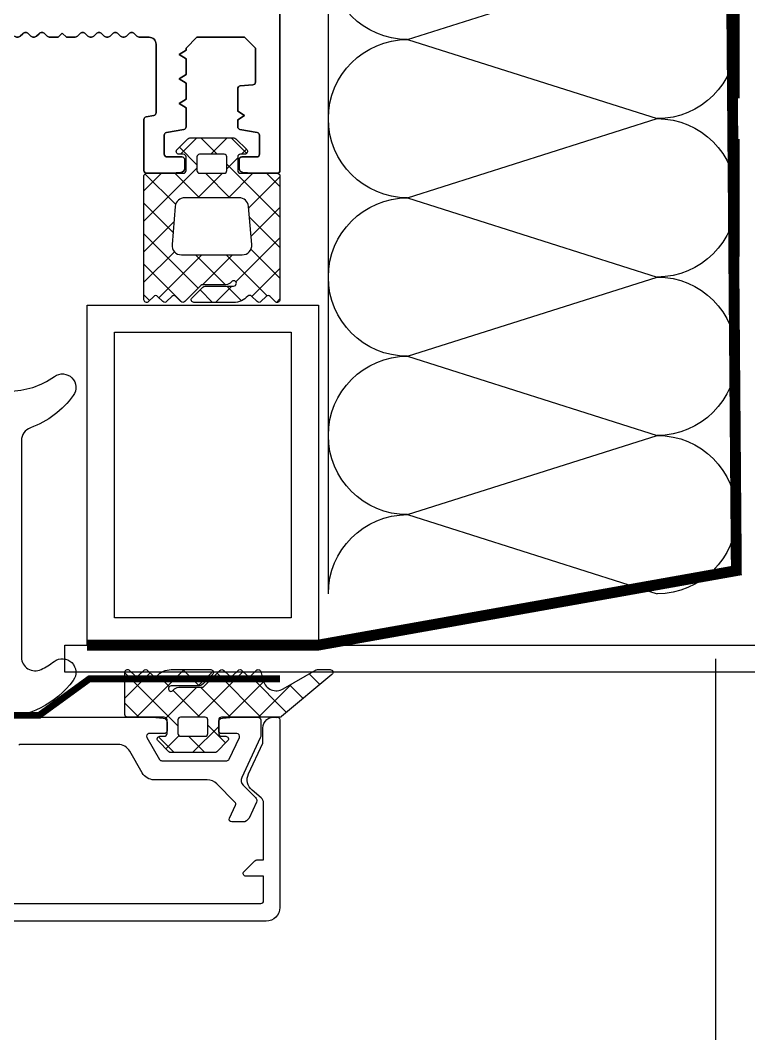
# Model space of a CAD drawing. Header units: inches. Extents: x 21 to 38546, y 13 to 15001.
# Drawn here: x 3891.73 to 3897.09, y 960.76 to 968.21 of the extents above; entities that cross this region are included whole.
import ezdxf

# ---------------------------------------------------------------- set-up
doc = ezdxf.new("R2010")
doc.units = ezdxf.units.IN
doc.header["$MEASUREMENT"] = 0
doc.set_wipeout_variables(frame=1)
doc.linetypes.add('HIDDEN', pattern=[9.525, 6.35, -3.175])
for name, color, linetype, lineweight in [('Z_MİM_-KM-GLAZ', 8, 'Continuous', 25), ('Z_MİM_-KM-IRON-09', 8, 'Continuous', 25), ('Z_MİM_-KM-PAINT', 8, 'Continuous', 25), ('Z_MİM_-KM-PATTERN-00', 8, 'Continuous', 25), ('Z_MİM_-KM-PAVEMENT', 8, 'Continuous', 25), ('Z_MİM_-KM-STRS', 8, 'Continuous', 25), ('Z_MİM_-KM-WALL-PLASTER', 8, 'Continuous', 25), ('Z_MİM_00', 8, 'Continuous', 25), ('Z_MİM_78-köpük', 8, 'Continuous', 25), ('Z_MİM_ALUMINIUM', 8, 'Continuous', 25), ('Z_MİM_axis-su yalıtım', 8, 'HIDDEN', 25), ('Z_MİM_fitiller_k', 8, 'Continuous', 25), ('Z_MİM_MYM Taşyünü', 8, 'Continuous', 25), ('Z_MİM_MYM_alüminyum levha', 8, 'Continuous', 25), ('Z_MİM_MYM_MEMBRAN_', 8, 'HIDDEN', 25), ('Z_MİM_MYM_taşyünü', 8, 'Continuous', 25), ('Z_MİM_TR', 8, 'Continuous', 25)]:
    doc.layers.add(name, color=color, linetype=linetype, lineweight=lineweight)

# ---------------------------------------------------------------- blocks, each defined once
blk = doc.blocks.new('TRETUVAR')
at = {"layer": 'Z_MİM_-KM-PATTERN-00'}
h = blk.add_hatch(dxfattribs=at)
h.set_pattern_fill('AR-B816', color=256, scale=0.3, angle=90)
h.set_pattern_definition([(90, (21322.77, 490.03), (-60.96, 4e-15), []), (180, (21322.77, 490.03), (-60.96, -60.96), [60.96, -60.96])])
h.paths.add_polyline_path([(22632.7717, 2700.0323), (19252.7715, 2700.0323), (19252.7715, 2750.0322), (19097.7717, 2750.0323), (19097.7717, 2610.0323), (22542.7717, 2610.0323), (22542.7717, 2080.1297), (22697.7717, 2080.1297), (22697.7717, 1460.1297), (22542.7717, 1460.1297), (22542.7717, 980.0317), (21222.7713, 980.0317), (21222.7713, 590.0317), (20152.7722, 590.0317), (20152.7722, 980.0317), (19012.7715, 980.0317), (19012.7747, 1635.0312), (18722.7715, 1635.0312), (18722.7718, 2610.0323), (18807.7717, 2610.0323), (18807.7717, 2750.0323), (18632.7718, 2750.0323), (18632.7715, 1545.0312), (18922.7743, 1545.0312), (18922.7711, 890.0317), (19882.7722, 890.0317), (19882.7722, 665.0172), (20022.7506, 665.0334), (20022.7705, 490.0317), (21322.7713, 490.0317), (21322.7713, 890.0317), (22632.7717, 890.0317), (22632.7717, 1220.1297), (22797.7717, 1220.1297), (22797.7717, 2180.1297), (22632.7717, 2180.1297)])
h.paths.add_polyline_path([(19082.7717, 2750.0323), (18822.7717, 2750.0323), (18822.7717, 2610.0323), (19082.7717, 2610.0323)], flags=16)
at = {"layer": 'Z_MİM_-KM-PAVEMENT'}
blk.add_lwpolyline([(22542.7717, 1460.1297), (22542.7717, 980.0317), (21222.7713, 980.0317), (21222.7713, 590.0317), (20152.7722, 590.0317), (20152.7722, 980.0317), (19012.7715, 980.0317), (19012.7747, 1635.0312), (18722.7715, 1635.0312), (18722.7718, 2610.0323), (22542.7717, 2610.0323), (22542.7717, 2080.1297), (22697.7717, 2080.1297), (22697.7717, 1460.1297)], close=True, dxfattribs=at)
blk = doc.blocks.new('A$C70963ABB')
at = {"layer": 'Z_MİM_-KM-IRON-09'}
blk.add_lwpolyline([(0.3999, 20), (0.3999, 69.5), (5.3999, 69.5), (5.3999, 70), (-0.1001, 70), (-0.1001, 20), (0.3999, 20)], dxfattribs=at)
blk = doc.blocks.new('D09056')
at = {"layer": 'Z_MİM_78-köpük'}
blk.add_lwpolyline([(6, -9.143, -0.314914), (6.657, -8.204, 0.149332), (9.81, -5.822, 0.850698), (8.418, -4.422, -0.156616), (5.062, -5.5), (5, -5.5), (5, -5.509), (1.8, -5.509), (1.8, -1.16), (0.625, -0.219, 0.351086), (-0.625, -0.219), (-1.8, -1.16), (-1.8, -5.509), (-5, -5.509), (-5.062, -5.5, -0.156616), (-8.418, -4.422, 0.850698), (-9.81, -5.822, 0.149332), (-6.657, -8.204, -0.314914), (-6, -9.143), (-6, -25.073, -0.555494), (-7.442, -25.97, -0.047351), (-8.397, -25.381, 0.866334), (-9.803, -26.775, 0.237484), (-4.371, -29.509), (4.371, -29.509, 0.237484), (9.803, -26.775, 0.866334), (8.397, -25.381, -0.047351), (7.442, -25.97, -0.555494), (6, -25.073)], format="xyb", close=True, dxfattribs=at)
blk = doc.blocks.new('*U160')
at = {"layer": 'Z_MİM_MYM_taşyünü'}
for p, q in [((-140.748, 5.823), (-146.572, 24.177)), ((-140.748, 5.823), (-134.925, 24.177)), ((-129.101, 5.823), (-134.925, 24.177)), ((-129.101, 5.823), (-123.278, 24.177)), ((-117.454, 5.823), (-123.278, 24.177)), ((-117.454, 5.823), (-111.631, 24.177)), ((-105.807, 5.823), (-111.631, 24.177)), ((-105.807, 5.823), (-99.984, 24.177)), ((-146.572, 0), (-134.925, 0)), ((-134.925, 0), (-123.278, 0)), ((-123.278, 0), (-111.631, 0)), ((-111.631, 0), (-99.984, 0))]:
    blk.add_line(p, q, dxfattribs=at)
at = {"layer": 'Z_MİM_MYM_taşyünü', "const_width": 0.5}
for points in [[(-145.072, 30), (-136.425, 30)], [(-133.425, 30), (-124.778, 30)], [(-121.778, 30), (-113.131, 30)], [(-110.131, 30), (-101.484, 30)]]:
    blk.add_lwpolyline(points, dxfattribs=at)
at = {"layer": 'Z_MİM_MYM_taşyünü'}
for centre, start, end in [((-140.748, 24.177), 90, 180), ((-140.748, 24.177), 360, 90), ((-129.101, 24.177), 90, 180), ((-129.101, 24.177), 360, 90), ((-117.454, 24.177), 90, 180), ((-117.454, 24.177), 360, 90), ((-105.807, 24.177), 90, 180), ((-105.807, 24.177), 360, 90), ((-146.572, 5.823), 270, 0), ((-134.925, 5.823), 180, 270), ((-134.925, 5.823), 270, 0), ((-123.278, 5.823), 180, 270), ((-123.278, 5.823), 270, 0), ((-111.631, 5.823), 180, 270), ((-111.631, 5.823), 270, 0), ((-99.984, 5.823), 180, 270)]:
    blk.add_arc(centre, 5.823, start, end, dxfattribs=at)
blk = doc.blocks.new('-KM-AL1 150_900')
at = {"layer": 'Z_MİM_ALUMINIUM'}
for points in [[(141.4704, -35.82), (146.1904, -35.82, 0.414214), (146.2104, -35.8), (146.2104, -35.62), (146.0804, -35.62, -0.668179), (146.0663, -35.5859), (146.1463, -35.5059, -0.198912), (146.1604, -35.5), (146.2104, -35.5), (146.2104, -35.0805, 0.221695), (146.1925, -35.0422), (146.1261, -34.9865, -0.339454), (146.0998, -34.8676), (146.2054, -34.6411), (146.2054, -34.53, -0.47748), (146.3022, -34.4518, -0.544797), (146.3304, -34.47), (146.3304, -35.85, -0.414214), (146.2304, -35.95), (141.4304, -35.95, -0.414214)], [(144.0504, -34.4503), (145.3904, -34.4503, -0.02182), (145.3922, -34.4504), (145.473, -34.4574, -0.388879), (145.5004, -34.4873), (145.5004, -34.5503, -0.414214), (145.4804, -34.5703), (145.3704, -34.5703, 0.57735), (145.3531, -34.6003), (145.4455, -34.7603, 0.267949), (145.4628, -34.7703), (145.9398, -34.7703, 0.291473), (145.9579, -34.7587), (146.0325, -34.5987, 0.548619), (146.0144, -34.5703), (145.9004, -34.5703, -0.414214), (145.8804, -34.5503), (145.8804, -34.4873, -0.388879), (145.9078, -34.4574), (145.9887, -34.4504, -0.02182), (145.9904, -34.4503), (146.1704, -34.4503, -0.414214), (146.1904, -34.4703), (146.1904, -34.5803, -0.109518), (146.1857, -34.6014), (146.0499, -34.8928, 0.315299), (146.0598, -34.9493), (146.1516, -35.0411, -0.315299), (146.1576, -35.075), (146.1033, -35.1914, -0.291473), (146.058, -35.2203), (145.9778, -35.2203, -0.548619), (145.9597, -35.1918), (146.0043, -35.0962, 0.315299), (146.0003, -35.0736), (145.8663, -34.9396, 0.198912), (145.7956, -34.9103), (145.405, -34.9103, -0.267949), (145.3184, -34.8603), (145.2261, -34.7003, 0.267949), (145.1395, -34.6503), (144.4243, -34.6503, 0.198912), (144.4101, -34.6561)]]:
    blk.add_lwpolyline(points, format="xyb", dxfattribs=at)
at = {"layer": 'Z_MİM_axis-su yalıtım', "ltscale": 25, "const_width": 0.05}
blk.add_lwpolyline([(146.3308, -34.1674), (144.9304, -34.1674), (144.5608, -34.4361), (143.9929, -34.4361), (143.8929, -34.356, 0.350813), (143.7679, -34.356), (143.6679, -34.4361), (143.1, -34.4361), (142.7304, -34.1674), (141.33, -34.1674)], format="xyb", dxfattribs=at)
at = {"layer": 'Z_MİM_fitiller_k', "linetype": 'Continuous', "flags": 128}
for points in [[(146.2076, -34.1815, 0.493145), (146.3542, -34.2422), (146.5959, -34.1027, -0.131652), (146.6059, -34.1), (146.6997, -34.1, -0.700208), (146.7126, -34.1353), (146.3432, -34.4453, -0.176327), (146.3303, -34.45), (145.9004, -34.45, 0.414214), (145.8804, -34.47), (145.8804, -34.57, 0.414214), (145.9004, -34.59), (145.9321, -34.59, -0.668179), (145.9463, -34.6241), (145.8663, -34.7041, -0.198912), (145.8521, -34.71), (145.5287, -34.71, -0.198912), (145.5146, -34.7041), (145.4346, -34.6241, -0.668179), (145.4487, -34.59), (145.4804, -34.59, 0.414214), (145.5004, -34.57), (145.5004, -34.47, 0.414214), (145.4804, -34.45), (145.2104, -34.45, -0.414214), (145.1904, -34.43), (145.1904, -34.12, -0.668179), (145.2246, -34.1059), (145.2628, -34.1441, 0.414214), (145.2911, -34.1441), (145.3294, -34.1059, -0.414214), (145.3577, -34.1059), (145.3981, -34.1463, 0.427607), (145.427, -34.1456, -0.210768), (145.5304, -34.1), (145.8221, -34.1, -0.668179), (145.8363, -34.1341), (145.7651, -34.2054, -0.198912), (145.7297, -34.22), (145.5304, -34.22, 1.650385), (145.5468, -34.2514, -0.245393), (145.5879, -34.23), (145.7576, -34.23, 0.198912), (145.7717, -34.2241), (145.89, -34.1059, -0.414214), (145.9183, -34.1059), (145.9566, -34.1441, 0.414214), (145.9848, -34.1441), (146.0231, -34.1059, -0.414214), (146.0514, -34.1059), (146.0897, -34.1441, 0.414214), (146.118, -34.1441), (146.1563, -34.1059, -0.57735), (146.1897, -34.1148)], [(145.5804, -34.57, 0.414214), (145.6004, -34.59), (145.7804, -34.59, 0.414214), (145.8004, -34.57), (145.8004, -34.47, 0.414214), (145.7804, -34.45), (145.6004, -34.45, 0.414214), (145.5804, -34.47)]]:
    blk.add_lwpolyline(points, format="xyb", close=True, dxfattribs=at)
blk.add_wipeout([(151.4879, -34.02), (151.7258, -15.4799), (149.45, -15.45), (149.45, 7.15), (9.45, 7.15), (9.45, -15.45), (7.3978, -15.45), (7.5673, -34.0611)])
at = {"layer": 'Z_MİM_fitiller_k'}
h = blk.add_hatch(dxfattribs=at)
h.set_pattern_fill('ANSI37', color=256, scale=0.05)
h.set_pattern_definition([(45, (45.00172, -18.45002), (-0.1122532, 0.1122532), []), (135, (45.00172, -18.45002), (-0.1122532, -0.1122532), [])])
h.paths.add_polyline_path([(146.3104, -30.45, -0.414214), (146.3304, -30.47), (146.3304, -31.38, -0.668179), (146.2963, -31.3942), (146.258, -31.3559, 0.414214), (146.2297, -31.3559), (146.1914, -31.3942, -0.414214), (146.1631, -31.3942), (146.1227, -31.3537, 0.427607), (146.0938, -31.3544, -0.210768), (145.9904, -31.4), (145.6987, -31.4, -0.668179), (145.6846, -31.3659), (145.7558, -31.2947, -0.198912), (145.7911, -31.28), (145.9904, -31.28, 1.650385), (145.974, -31.2486, -0.245393), (145.933, -31.27), (145.7633, -31.27, 0.198912), (145.7491, -31.2759), (145.6308, -31.3942, -0.414214), (145.6025, -31.3942), (145.5643, -31.3559, 0.414214), (145.536, -31.3559), (145.4977, -31.3942, -0.414214), (145.4694, -31.3942), (145.4311, -31.3559, 0.414214), (145.4028, -31.3559), (145.3646, -31.3942, -0.668179), (145.3304, -31.38), (145.3304, -30.47, -0.414214), (145.3504, -30.45), (145.6204, -30.45, 0.414214), (145.6404, -30.43), (145.6404, -30.33, 0.414214), (145.6204, -30.31), (145.5887, -30.31, -0.668179), (145.5746, -30.2759), (145.6546, -30.1959, -0.198912), (145.6687, -30.19), (145.9921, -30.19, -0.198912), (146.0063, -30.1959), (146.0863, -30.2759, -0.668179), (146.0721, -30.31), (146.0404, -30.31, 0.414214), (146.0204, -30.33), (146.0204, -30.43, 0.414214), (146.0404, -30.45)])
h.paths.add_polyline_path([(146.0295, -30.63), (145.6313, -30.63, 0.388879), (145.5616, -30.6939), (145.5371, -30.9739, 0.440011), (145.6068, -31.05), (146.054, -31.05, 0.440011), (146.1238, -30.9739), (146.0993, -30.6939, 0.388879)], flags=16)
h.paths.add_polyline_path([(145.9404, -30.43, -0.414214), (145.9204, -30.45), (145.7404, -30.45, -0.414214), (145.7204, -30.43), (145.7204, -30.33, -0.414214), (145.7404, -30.31), (145.9204, -30.31, -0.414214), (145.9404, -30.33)], flags=16)
h.paths.add_polyline_path([(145.9848, -34.1441), (146.0231, -34.1059, -0.414214), (146.0514, -34.1059), (146.0897, -34.1441, 0.414214), (146.118, -34.1441), (146.1563, -34.1059, -0.57735), (146.1897, -34.1148), (146.2076, -34.1815, 0.493145), (146.3542, -34.2422), (146.5959, -34.1027, -0.131652), (146.6059, -34.1), (146.6997, -34.1, -0.700208), (146.7126, -34.1353), (146.3432, -34.4453, -0.176327), (146.3303, -34.45), (145.9004, -34.45, 0.414214), (145.8804, -34.47), (145.8804, -34.57, 0.414214), (145.9004, -34.59), (145.9321, -34.59, -0.668179), (145.9463, -34.6241), (145.8663, -34.7041, -0.198912), (145.8521, -34.71), (145.5287, -34.71, -0.198912), (145.5146, -34.7041), (145.4346, -34.6241, -0.668179), (145.4487, -34.59), (145.4804, -34.59, 0.414214), (145.5004, -34.57), (145.5004, -34.47, 0.414214), (145.4804, -34.45), (145.2104, -34.45, -0.414214), (145.1904, -34.43), (145.1904, -34.12, -0.668179), (145.2246, -34.1059), (145.2628, -34.1441, 0.414214), (145.2911, -34.1441), (145.3294, -34.1059, -0.414214), (145.3577, -34.1059), (145.3981, -34.1463, 0.427607), (145.427, -34.1456, -0.210768), (145.5304, -34.1), (145.8221, -34.1, -0.668179), (145.8363, -34.1341), (145.7651, -34.2054, -0.198912), (145.7297, -34.22), (145.5304, -34.22, 1.650385), (145.5468, -34.2514, -0.245393), (145.5879, -34.23), (145.7576, -34.23, 0.198912), (145.7717, -34.2241), (145.89, -34.1059, -0.414214), (145.9183, -34.1059), (145.9566, -34.1441, 0.414214)])
h.paths.add_polyline_path([(145.7804, -34.45), (145.6004, -34.45, 0.414214), (145.5804, -34.47), (145.5804, -34.57, 0.414214), (145.6004, -34.59), (145.7804, -34.59, 0.414214), (145.8004, -34.57), (145.8004, -34.47, 0.414214)], flags=16)
for points in [[(146.6132, -33.9197), (144.9132, -33.9197), (144.9132, -31.4197), (146.6132, -31.4197)], [(146.4132, -33.7197), (145.1132, -33.7197), (145.1132, -31.6197), (146.4132, -31.6197)]]:
    blk.add_lwpolyline(points, close=True)
at = {"layer": 'Z_MİM_ALUMINIUM', "linetype": 'ByBlock'}
for points in [[(144.3792, -29.4412, 0.414214), (144.4216, -29.4412), (144.4392, -29.4237, -0.414214), (144.4816, -29.4237), (144.4992, -29.4412, 0.414214), (144.5416, -29.4412), (144.5592, -29.4237, -0.414214), (144.6016, -29.4237), (144.6192, -29.4412, 0.198912), (144.6404, -29.45), (144.7004, -29.45), (144.7304, -29.42), (144.7604, -29.45), (144.8204, -29.45, 0.198912), (144.8416, -29.4412), (144.8592, -29.4237, -0.414214), (144.9016, -29.4237), (144.9192, -29.4412, 0.414214), (144.9616, -29.4412), (144.9792, -29.4237, -0.414214), (145.0216, -29.4237), (145.0392, -29.4412, 0.414214), (145.0816, -29.4412), (145.0992, -29.4237, -0.414214), (145.1416, -29.4237), (145.1592, -29.4412, 0.414214), (145.2016, -29.4412), (145.2192, -29.4237, -0.414214), (145.2616, -29.4237), (145.2792, -29.4412, 0.198912), (145.3004, -29.45), (145.3704, -29.45, -0.414214), (145.4204, -29.5), (145.4204, -30.0049, -0.36397), (145.4039, -30.0246), (145.3469, -30.0346, 0.36397), (145.3304, -30.0543), (145.3304, -30.43, 0.414214), (145.3504, -30.45), (145.5304, -30.45, 0.02182), (145.5322, -30.4499), (145.603, -30.4437, 0.388879), (145.6304, -30.4139), (145.6304, -30.35, 0.414214), (145.6104, -30.33), (145.5004, -30.33, -0.414214), (145.4804, -30.31), (145.4804, -30.17, -0.36397), (145.4969, -30.1503), (145.6239, -30.1279, 0.36397), (145.6404, -30.1082), (145.6404, -29.9682), (145.5904, -29.9364), (145.6404, -29.9045), (145.6404, -29.7882), (145.5904, -29.7564), (145.6404, -29.7245), (145.6404, -29.6082), (145.5904, -29.5764), (145.6404, -29.5445), (145.6404, -29.53), (145.7204, -29.45), (146.0704, -29.45), (146.1504, -29.53), (146.1504, -29.7802, -0.388879), (146.1322, -29.8001), (146.0387, -29.8083, 0.388879), (146.0204, -29.8282), (146.0204, -29.9945), (146.0704, -30.0264), (146.0204, -30.0582), (146.0204, -30.1082, 0.36397), (146.0369, -30.1279), (146.1639, -30.1503, -0.36397), (146.1804, -30.17), (146.1804, -30.31, -0.414214), (146.1604, -30.33), (146.0504, -30.33, 0.414214), (146.0304, -30.35), (146.0304, -30.4139, 0.388879), (146.0578, -30.4437), (146.1287, -30.4499, 0.02182), (146.1304, -30.45), (146.3104, -30.45, 0.414214), (146.3304, -30.43), (146.3304, -18.57, 0.414214)], [(146.3304, -18.57), (146.3304, -30.43, -0.414214), (146.3104, -30.45), (146.1304, -30.45, -0.02182), (146.1287, -30.4499), (146.0578, -30.4437, -0.388879), (146.0304, -30.4139), (146.0304, -30.35, -0.414214), (146.0504, -30.33), (146.1604, -30.33, 0.414214), (146.1804, -30.31), (146.1804, -30.17, 0.36397), (146.1639, -30.1503), (146.0369, -30.1279, -0.36397), (146.0204, -30.1082), (146.0204, -30.0582), (146.0704, -30.0264), (146.0204, -29.9945), (146.0204, -29.8282, -0.388879), (146.0387, -29.8083), (146.1322, -29.8001, 0.388879), (146.1504, -29.7802), (146.1504, -29.53), (146.0704, -29.45), (145.7204, -29.45), (145.6404, -29.53), (145.6404, -29.5445), (145.5904, -29.5764), (145.6404, -29.6082), (145.6404, -29.7245), (145.5904, -29.7564), (145.6404, -29.7882), (145.6404, -29.9045), (145.5904, -29.9364), (145.6404, -29.9682), (145.6404, -30.1082, -0.36397), (145.6239, -30.1279), (145.4969, -30.1503, 0.36397), (145.4804, -30.17), (145.4804, -30.31, 0.414214), (145.5004, -30.33), (145.6104, -30.33, -0.414214), (145.6304, -30.35), (145.6304, -30.4139, -0.388879), (145.603, -30.4437), (145.5322, -30.4499, -0.02182), (145.5304, -30.45), (145.3504, -30.45, -0.414214), (145.3304, -30.43), (145.3304, -30.0543, -0.36397), (145.3469, -30.0346), (145.4039, -30.0246, 0.36397), (145.4204, -30.0049), (145.4204, -29.5, 0.414214), (145.3704, -29.45), (145.3004, -29.45, -0.198912), (145.2792, -29.4412), (145.2616, -29.4237, 0.414214), (145.2192, -29.4237), (145.2016, -29.4412, -0.414214), (145.1592, -29.4412), (145.1416, -29.4237, 0.414214), (145.0992, -29.4237), (145.0816, -29.4412, -0.414214), (145.0392, -29.4412), (145.0216, -29.4237, 0.414214), (144.9792, -29.4237), (144.9616, -29.4412, -0.414214), (144.9192, -29.4412), (144.9016, -29.4237, 0.414214), (144.8592, -29.4237), (144.8416, -29.4412, -0.198912), (144.8204, -29.45), (144.7604, -29.45), (144.7304, -29.42), (144.7004, -29.45), (144.6404, -29.45, -0.198912), (144.6192, -29.4412), (144.6016, -29.4237, 0.414214), (144.5592, -29.4237), (144.5416, -29.4412, -0.414214), (144.4992, -29.4412), (144.4816, -29.4237, 0.414214), (144.4392, -29.4237), (144.4216, -29.4412, -0.414214), (144.3792, -29.4412)]]:
    blk.add_lwpolyline(points, format="xyb", dxfattribs=at)
at = {"layer": 'Z_MİM_fitiller_k', "linetype": 'Continuous', "flags": 128}
for points in [[(145.3304, -31.38), (145.3304, -30.47, -0.414214), (145.3504, -30.45), (145.6204, -30.45, 0.414214), (145.6404, -30.43), (145.6404, -30.33, 0.414214), (145.6204, -30.31), (145.5887, -30.31, -0.668179), (145.5746, -30.2759), (145.6546, -30.1959, -0.198912), (145.6687, -30.19), (145.9921, -30.19, -0.198912), (146.0063, -30.1959), (146.0863, -30.2759, -0.668179), (146.0721, -30.31), (146.0404, -30.31, 0.414214), (146.0204, -30.33), (146.0204, -30.43, 0.414214), (146.0404, -30.45), (146.3104, -30.45, -0.414214), (146.3304, -30.47), (146.3304, -31.38, -0.668179), (146.2963, -31.3942), (146.258, -31.3559, 0.414214), (146.2297, -31.3559), (146.1914, -31.3942, -0.414214), (146.1631, -31.3942), (146.1227, -31.3537, 0.427607), (146.0938, -31.3544, -0.210768), (145.9904, -31.4), (145.6987, -31.4, -0.668179), (145.6846, -31.3659), (145.7558, -31.2947, -0.198912), (145.7911, -31.28), (145.9904, -31.28, 1.650385), (145.974, -31.2486, -0.245393), (145.933, -31.27), (145.7633, -31.27, 0.198912), (145.7491, -31.2759), (145.6308, -31.3942, -0.414214), (145.6025, -31.3942), (145.5643, -31.3559, 0.414214), (145.536, -31.3559), (145.4977, -31.3942, -0.414214), (145.4694, -31.3942), (145.4311, -31.3559, 0.414214), (145.4028, -31.3559), (145.3646, -31.3942, -0.668179)], [(145.9404, -30.33, 0.414214), (145.9204, -30.31), (145.7404, -30.31, 0.414214), (145.7204, -30.33), (145.7204, -30.43, 0.414214), (145.7404, -30.45), (145.9204, -30.45, 0.414214), (145.9404, -30.43)], [(146.1238, -30.9739), (146.0993, -30.6939, 0.388879), (146.0295, -30.63), (145.6313, -30.63, 0.388879), (145.5616, -30.6939), (145.5371, -30.9739, 0.440011), (145.6068, -31.05), (146.054, -31.05, 0.440011)]]:
    blk.add_lwpolyline(points, format="xyb", close=True, dxfattribs=at)
at = {"layer": 'Z_MİM_MYM_alüminyum levha', "elevation": 0.0016}
blk.add_lwpolyline([(151.5149, -15.7805, 0.414214), (151.5149, -15.7805), (151.5149, -20.3918), (151.5149, -33.9197, -0.414214), (151.3149, -34.1197), (144.7488, -34.1197), (144.7488, -33.9197), (151.3149, -33.9197, 0.414214), (151.3149, -33.9197), (151.3149, -20.3918), (151.3149, -15.7805, -0.000012), (151.3149, -15.7805), (151.5149, -15.7805)], format="xyb", dxfattribs=at)
at = {"layer": 'Z_MİM_MYM_MEMBRAN_', "ltscale": 20, "const_width": 0.08}
blk.add_lwpolyline([(144.9132, -33.9197), (146.6132, -33.9197), (149.6867, -33.3721), (149.6867, -33.3721), (149.5404, -15.4647), (150.6258, -15.45), (151.1258, -15.45)], dxfattribs=at)
at = {"layer": 'Z_MİM_MYM Taşyünü', "xscale": -0.1, "yscale": 0.1, "zscale": 0.1, "rotation": 270}
blk.add_blockref('*U160', (146.6867, -18.8855), dxfattribs=at)
at = {"layer": 'Z_MİM_TR', "xscale": -0.1, "yscale": 0.1, "zscale": 0.1}
blk.add_blockref('D09056', (143.8304, -31.502), dxfattribs=at)

msp = doc.modelspace()

# ---------------------------------------------------------------- linework, layer by layer
at = {"layer": 'Z_MİM_-KM-PAINT'}
msp.add_lwpolyline([(4657.2571, 1293.0577), (4657.2571, 966.5831), (3316.2576, 966.5831), (3316.2576, 1621.5832), (3026.2581, 1621.5834), (3026.2581, 2597.5843), (6847.2581, 2597.5843), (6847.2581, 966.5831), (5326.257, 966.5831), (5326.257, 1293.0577)], dxfattribs=at)
at = {"layer": 'Z_MİM_-KM-WALL-PLASTER'}
msp.add_lwpolyline([(4656.7571, 1293.0577), (4656.7571, 967.0831), (3316.7576, 967.0831), (3316.7576, 1622.0832), (3026.7581, 1622.0834), (3026.7581, 2597.0843), (6846.7581, 2597.0843), (6846.7581, 967.0831), (5326.757, 967.0831), (5326.757, 1293.0577)], dxfattribs=at)

# ---------------------------------------------------------------- block references
at = {"layer": 'Z_MİM_-KM-STRS'}
msp.add_blockref('TRETUVAR', (-15696.014, -12.9486), dxfattribs=at)
at = {"layer": 'Z_MİM_00'}
msp.add_blockref('A$C70963ABB', (3896.942, 912.0831), dxfattribs=at)

# ---------------------------------------------------------------- next in the draw order: block references
at = {"layer": 'Z_MİM_-KM-GLAZ'}
msp.add_blockref('-KM-AL1 150_900', (3747.3081, 997.5331), dxfattribs=at)

doc.saveas('drawing.dxf')
